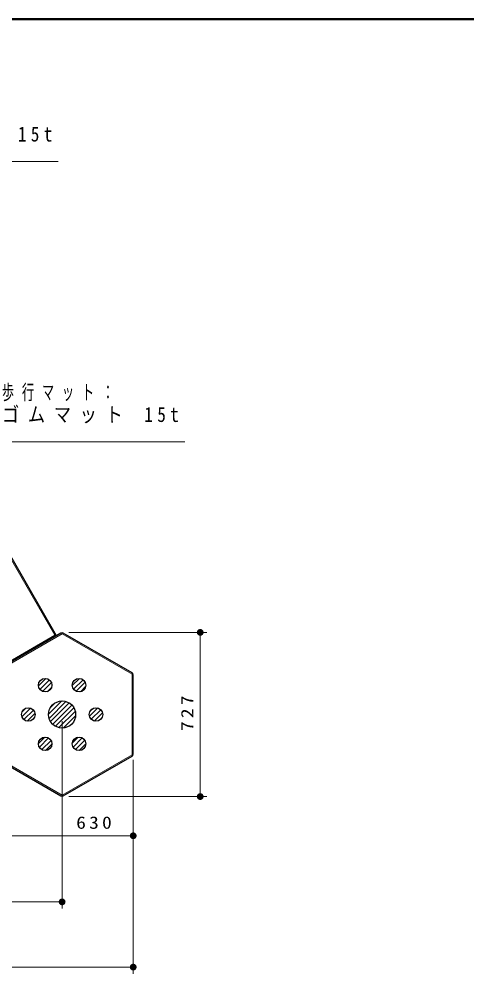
# Model space of a CAD drawing. Units: millimetres on the paper, scale 1:30. Extents: x 55 to 420, y -309 to -40.
# Drawn here: x 183.9 to 250, y -181 to -40 of the extents above; entities that cross this region are included whole.
import ezdxf

# ---------------------------------------------------------------- set-up
doc = ezdxf.new("R2010")
doc.units = ezdxf.units.MM
doc.layers.add('LY_1', color=7, linetype='Continuous', lineweight=13)
doc.layers.add('LY_4', color=7, linetype='Continuous', lineweight=13)
doc.styles.add('ＭＳ ゴシック', font='')
doc.styles.get('ＭＳ ゴシック').set_extended_font_data('MS Gothic')

# ---------------------------------------------------------------- blocks, each defined once
blk = doc.blocks.new('filled_dot')
at = {"color": 0, "linetype": 'Continuous', "lineweight": -2, "const_width": 1.25}
blk.add_lwpolyline([(-0.625, 0, 1), (0.625, 0, 1)], format="xyb", close=True, dxfattribs=at)

msp = doc.modelspace()

# ---------------------------------------------------------------- linework, layer by layer
at = {"layer": 'LY_1'}
for p, q in [((162.69, -61.034), (189.69, -61.034)), ((189.181, -131.026), (156.015, -73.58)), ((181.371, -102.459), (208.371, -102.459)), ((190.257, -130.79), (179.923, -136.756)), ((180.665, -135.943), (189.181, -131.026)), ((189.181, -131.026), (189.409, -131.087)), ((200.59, -136.756), (190.257, -130.79)), ((191.257, -130.598), (211.649, -130.598)), ((210.649, -130.598), (210.649, -154.847)), ((200.59, -148.688), (200.59, -136.756)), ((186.763, -138.506), (187.87, -137.399)), ((186.969, -139.008), (188.372, -137.604)), ((187.369, -139.314), (188.679, -138.005)), ((191.759, -138.46), (192.824, -137.394)), ((191.947, -138.979), (193.344, -137.582)), ((192.334, -139.299), (193.663, -137.97)), ((188.039, -139.352), (188.716, -138.674)), ((192.971, -139.369), (193.733, -138.607)), ((188.257, -142.669), (190.203, -140.723)), ((188.34, -143.293), (190.828, -140.806)), ((188.56, -143.781), (191.315, -141.025)), ((188.568, -141.651), (189.186, -141.033)), ((184.319, -143.071), (185.605, -141.785)), ((184.325, -142.358), (184.892, -141.791)), ((184.611, -143.486), (186.021, -142.077)), ((188.877, -144.17), (191.705, -141.343)), ((189.284, -144.47), (192.004, -141.75)), ((189.794, -144.668), (192.202, -142.259)), ((194.295, -142.995), (195.53, -141.76)), ((194.446, -142.137), (194.671, -141.912)), ((194.559, -143.438), (195.973, -142.024)), ((185.095, -143.709), (186.244, -142.561)), ((190.257, -143.722), (190.257, -171.407)), ((190.456, -144.712), (192.247, -142.922)), ((195.012, -143.692), (196.226, -142.478)), ((186.758, -146.996), (187.7, -146.054)), ((186.897, -147.564), (188.268, -146.193)), ((187.253, -147.916), (188.62, -146.548)), ((191.763, -146.941), (192.646, -146.059)), ((191.879, -147.532), (193.236, -146.175)), ((192.221, -147.897), (193.601, -146.517)), ((187.826, -148.05), (188.754, -147.121)), ((192.773, -148.052), (193.757, -147.069)), ((179.923, -148.688), (190.257, -154.654)), ((190.257, -154.654), (200.59, -148.688)), ((200.757, -149.4), (200.757, -181.044)), ((200.757, -149.784), (200.757, -161.637)), ((191.257, -154.847), (211.649, -154.847)), ((200.757, -160.637), (179.757, -160.637)), ((190.257, -170.407), (102.59, -170.407)), ((200.757, -180.044), (92.09, -180.044))]:
    msp.add_line(p, q, dxfattribs=at)
at = {"layer": 'LY_1', "lineweight": 25}
for p, q in [((189.409, -131.087), (156.076, -73.352)), ((190.09, -130.694), (179.923, -136.564)), ((200.59, -136.564), (190.423, -130.694)), ((200.757, -148.592), (200.757, -136.853)), ((179.923, -148.881), (190.09, -154.75)), ((190.423, -154.75), (200.59, -148.881))]:
    msp.add_line(p, q, dxfattribs=at)
for centre, radius in [((187.757, -138.392), 1), ((192.757, -138.392), 1), ((190.257, -142.722), 2), ((185.257, -142.722), 1), ((195.257, -142.722), 1), ((187.757, -147.052), 1), ((192.757, -147.052), 1)]:
    msp.add_circle(centre, radius, dxfattribs=at)
for centre, start, end in [((190.257, -130.983), 60, 120), ((200.423, -136.853), 0, 60), ((200.423, -148.592), 300, 0), ((190.257, -154.462), 240, 300)]:
    msp.add_arc(centre, 0.333, start, end, dxfattribs=at)
at = {"layer": 'LY_4', "lineweight": 50}
msp.add_line((420, -40), (55, -40), dxfattribs=at)

# ---------------------------------------------------------------- block references
at = {"layer": 'LY_1', "xscale": 0.4, "yscale": 0.4}
for p, rotation in [((210.649, -130.598), 270), ((210.649, -154.847), 90), ((200.757, -160.637), 180), ((190.257, -170.407), 180), ((200.757, -180.044), 180)]:
    msp.add_blockref('filled_dot', p, dxfattribs=dict(at, rotation=rotation))

# ---------------------------------------------------------------- texts
at = {"layer": 'LY_1', "style": 'ＭＳ ゴシック'}
for s, insert, char_height, attachment_point in [('\\T1.5;\\W0.85;ゴムマット\\~15t', (162.69, -55.884), 2.199, 1), ('\\T1.64;\\W0.6;歩行マット：', (181.371, -94.009), 2.199, 1), ('\\T1.5;\\W0.85;ゴムマット\\~15t', (181.371, -97.309), 2.199, 1), ('\\T1.33;\\W1.15;630', (195.197, -159.637), 1.833, 8)]:
    msp.add_mtext(s, dxfattribs=dict(at, insert=insert, char_height=char_height, attachment_point=attachment_point))
at = {"layer": 'LY_1', "insert": (209.649, -142.306), "char_height": 1.833, "attachment_point": 8, "rotation": 90, "style": 'ＭＳ ゴシック'}
msp.add_mtext('\\T1.33;\\W1.15;727', dxfattribs=at)

doc.saveas('drawing.dxf')
